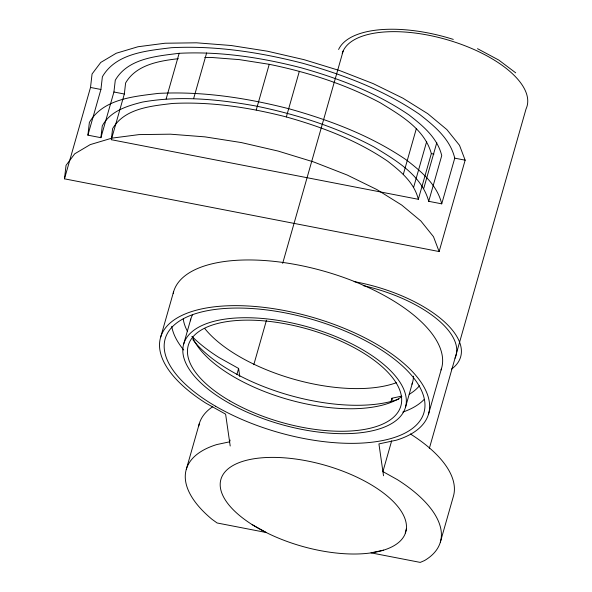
<?xml version="1.0" encoding="UTF-8"?>
<svg xmlns="http://www.w3.org/2000/svg" width="592" height="592" viewBox="0 0 592 592"><rect width="100%" height="100%" fill="white"/><g stroke="black" fill="none" stroke-linecap="round" stroke-linejoin="round"><path stroke-width="0.89" d="M64.476 178.828L66.038 165.36L74.725 153.809L90.228 144.611L111.932 138.128L139.016 134.606L170.437 134.184L204.98 136.87L241.321 142.568L278.07 151.056L313.804 162.008L347.156 175.01L376.845 189.551L401.731 205.076L420.853 220.986L433.477 236.682L439.123 251.548L64.476 178.828L90.509 87.453L92.063 73.985L100.758 62.434L116.254 53.236L137.966 46.753L165.05 43.231L196.463 42.809L231.006 45.495L267.355 51.193L304.096 59.681L339.838 70.633L373.189 83.627L402.878 98.168L427.764 113.694L446.886 129.611L459.51 145.306L465.149 160.173L439.123 251.548M87.905 135.161L89.37 122.44C103.097 98.768 133.947 96.489 158.301 93.395C202.597 91.138 246.805 97.939 289.621 108.935C330.625 120.472 371.066 135.797 406.415 159.951C421.319 171.554 437.125 184.615 441.728 203.84L428.719 201.317C421.526 175.062 395.907 160.395 374.233 147.068C337.122 127.28 296.762 114.367 255.648 105.961C218.389 99.278 179.983 95.423 142.435 102.076C127.199 105.924 110.186 111.022 102.268 125.904L100.906 137.684L87.905 135.161L100.914 89.473L102.386 76.753C116.106 53.08 146.957 50.801 171.31 47.708C215.614 45.451 259.821 52.251 302.638 63.24C343.641 74.784 384.075 90.11 419.432 114.256C434.328 125.867 450.142 138.92 454.745 158.153L441.728 203.84M100.906 137.684L113.923 91.997L115.285 80.216C127.998 58.282 156.584 56.166 179.147 53.302C220.187 51.215 261.146 57.513 300.817 67.695C338.802 78.388 376.268 92.589 409.02 114.959C422.821 125.711 437.473 137.81 441.736 155.622L428.719 201.317M111.318 139.705L112.591 128.671C124.601 108.218 151.175 106.064 172.398 103.467C210.833 101.513 249.188 107.411 286.343 116.95C321.915 126.962 356.998 140.26 387.679 161.209C400.606 171.28 414.319 182.61 418.315 199.297L111.318 139.705L124.335 94.017L125.608 82.984C136.13 64.772 159.1 60.887 178.31 58.704M166.13 98.99L179.147 53.302M193.621 98.62L206.638 52.932M160.602 337.373L173.611 291.686M183.698 343.982L190.794 319.066M256.232 109.994L269.242 64.306C307.744 72.172 345.543 84.271 380.301 102.801C400.599 115.285 424.59 129.019 431.331 153.602L418.315 199.297M286.343 116.95L299.352 71.262M186.288 469.36L199.304 423.665M236.874 374.618L238.62 368.468L218.951 357.487A139.349 61.087 15.9 0 1 191.919 336.345M230.103 440.063L229.6 441.824L216.702 444.585A132.142 57.927 15.9 0 0 212.04 519.325L217.094 522.973L266.311 532.526L252.199 524.645M253.805 364.694L266.467 320.25M282.665 263.366L343.175 50.942M403.344 174.255L416.361 128.568M413.69 187.109L426.706 141.421M423.783 188.308L436.8 142.62M390.935 401.739L391.941 398.224L401.591 396.159M391.675 440.825L382.913 471.58L397.38 479.653A132.142 57.927 15.9 0 1 424.501 560.565L420.239 562.4L371.021 552.847L383.601 550.153M405.446 407.422A115.322 50.557 15.9 0 0 251.378 317.808A115.322 50.557 15.9 0 0 226.891 401.879A115.322 50.557 15.9 0 0 405.446 407.422L412.543 382.506M428.541 414.03L441.558 368.342M405.261 532.948L406.526 528.501M429.311 448.514L526.029 108.987A96.104 42.128 15.9 0 0 449.417 40.411A96.104 42.128 15.9 0 0 342.213 53.524M440.374 542.05L453.383 496.362A132.142 57.927 15.9 0 0 410.397 433.966M204.721 57.52L211.159 57.431L239.464 59.637L269.242 64.306M90.509 87.453L100.914 89.473M113.923 91.997L124.335 94.017M431.331 153.602L433.936 154.112M454.745 158.153L465.149 160.173M477.5 48.67L498.79 60.073L515.699 72.831M391.941 398.224L392.193 400.007M383.52 475.753L378.924 443.911L396.47 440.159A139.349 61.087 15.9 0 0 383.209 348.237A139.349 61.087 15.9 0 0 192.666 311.251A139.349 61.087 15.9 0 0 205.935 403.174L225.611 414.156L230.207 445.998M238.62 368.468L239.782 376.497M173.19 293.343A139.349 61.087 15.9 0 1 324.668 271.365A139.349 61.087 15.9 0 1 441.025 369.97M198.697 426.218A132.142 57.927 15.9 0 1 212.772 406.66M419.432 385.74A124.934 54.767 15.9 0 1 409.272 394.272M398.734 399.149A124.934 54.767 15.9 0 1 192.837 339.645M187.538 331.49A124.934 54.767 15.9 0 1 183.246 319.044M413.438 376.201A115.322 50.557 15.9 0 1 411.965 384.208M401.857 396.603A115.322 50.557 15.9 0 1 287.527 399.319A115.322 50.557 15.9 0 1 192.252 336.633M190.365 320.812A115.322 50.557 15.9 0 1 192.496 314.863M424.198 399.371A134.539 58.978 15.9 0 1 402.797 412.113M183.72 350.005A134.539 58.978 15.9 0 1 171.717 326.355M396.322 382.721A116.52 51.082 15.9 0 1 204.721 328.464M338.609 49.491A100.906 44.237 15.9 0 1 453.294 39.405M354.105 281.607A100.906 44.237 15.9 0 1 443.941 321.352A100.906 44.237 15.9 0 1 451.496 369.119M363.207 285.625A96.104 42.128 15.9 0 1 455.033 358.212M256.928 527.516A96.104 42.128 15.9 0 0 405.72 532.134A96.104 42.128 15.9 0 0 277.337 457.461A96.104 42.128 15.9 0 0 256.928 527.516M215.606 406.238A134.539 58.978 15.9 0 0 423.924 412.713A134.539 58.978 15.9 0 0 244.178 308.158A134.539 58.978 15.9 0 0 215.606 406.238M229.711 400.791A110.519 48.448 15.9 0 0 400.821 406.105A110.519 48.448 15.9 0 0 253.176 320.22A110.519 48.448 15.9 0 0 229.711 400.791"/></g></svg>
